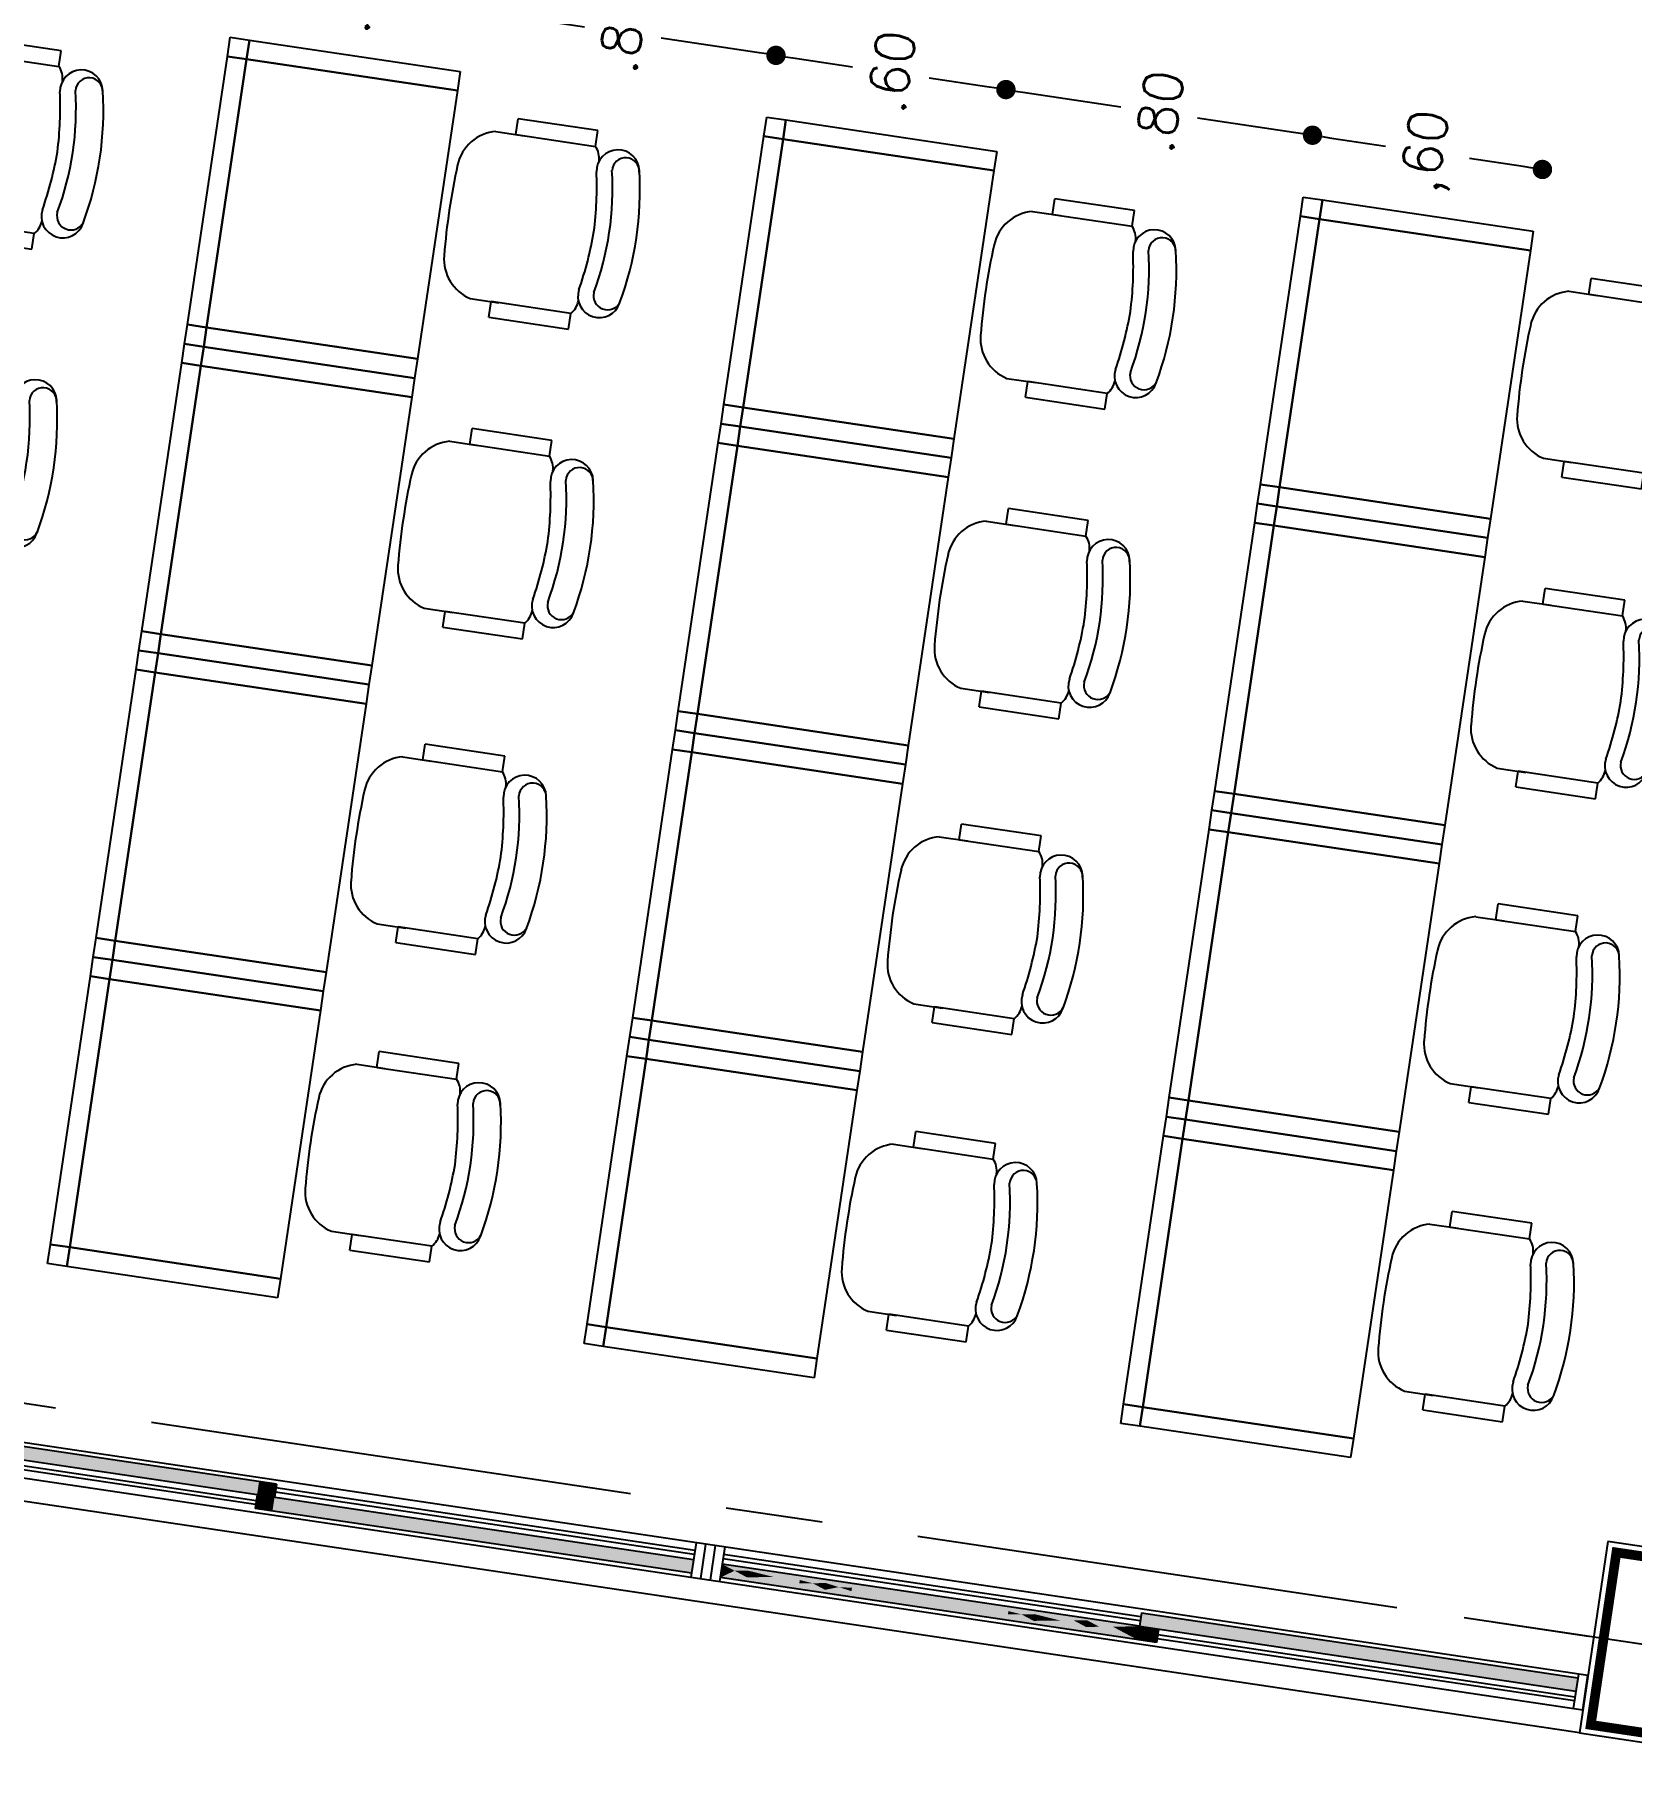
# Model space of a CAD drawing. Header units: millimetres. Extents: x 338 to 506, y 179 to 335.
# Drawn here: x 437.158 to 441.279, y 211.049 to 215.516 of the extents above; entities that cross this region are included whole.
import ezdxf

# ---------------------------------------------------------------- set-up
doc = ezdxf.new("R2010")
doc.units = ezdxf.units.MM
doc.linetypes.add('CENTER', pattern=[2, 1.25, -0.25, 0.25, -0.25])
doc.linetypes.add('DASHED2', pattern=[0.375, 0.25, -0.125])
for name, color, linetype in [('COLUMNAS', 252, 'Continuous'), ('CUBIERTA', 254, 'Continuous'), ('EJES-COLUMNAS', 3, 'CENTER'), ('EJES_DE_COLUMNA', 255, 'DASHED2'), ('MUROS', 32, 'Continuous'), ('PUPITRES', 8, 'Continuous'), ('REJAS', 151, 'Continuous')]:
    doc.layers.add(name, color=color, linetype=linetype)
doc.styles.add('NOTAS', font='simplex.shx')
doc.styles.get("Standard").update_dxf_attribs({"font": 'ARIALUNI.ttf'})
doc.dimstyles.new('ROMANS', dxfattribs={"dimtxt": 0.1, "dimasz": 0.05, "dimexe": 0.04, "dimexo": 0.5, "dimgap": 0.05, "dimtad": 1, "dimtih": 1, "dimtoh": 1, "dimdec": 4, "dimzin": 5, "dimdsep": 46, "dimtxsty": 'Standard', "dimsah": 1, "dimcen": 0.05, "dimse1": 1, "dimse2": 1, "dimclrd": 7, "dimclre": 7, "dimclrt": 7, "dimadec": 0, "dimazin": 0, "dimtfac": 1, "dimtdec": 4, "dimtix": 1, "dimtmove": 2, "dimatfit": 3, "dimfxl": 1, "dimtolj": 1, "dimarcsym": 0})

# ---------------------------------------------------------------- blocks, each defined once
blk = doc.blocks.new('*U118')
at = {"layer": 'REJAS', "color": 18, "linetype": 'Continuous', "extrusion": (0, 0, -1)}
for points in [[(-2929.0102, 1931.4635), (-2928.9927, 1930.9191), (-2928.9927, 1932.0078)], [(-2929.0042, 1931.9908), (-2928.9927, 1932.0078), (-2929.012, 1931.9965)], [(-2928.9927, 1932.0078), (-2929.0102, 1932.0078), (-2929.012, 1931.9965)], [(-2929.0157, 1931.9738), (-2929.0036, 1931.9398), (-2928.9927, 1932.0078)], [(-2929.0146, 1931.8717), (-2929.0014, 1931.7356), (-2928.9927, 1932.0078)], [(-2929.0157, 1931.9738), (-2929.0042, 1931.9908), (-2929.012, 1931.9965)], [(-2929.0102, 1931.4635), (-2929.0277, 1932.0078), (-2929.0277, 1930.9191)], [(-2929.0102, 1932.0078), (-2929.0277, 1932.0078), (-2929.012, 1931.9965)], [(-2929.0277, 1932.0078), (-2929.0217, 1931.9908), (-2929.012, 1931.9965)], [(-2929.012, 1931.9965), (-2929.0217, 1931.9908), (-2929.0157, 1931.9738)], [(-2929.0146, 1931.8717), (-2929.0277, 1932.0078), (-2929.0189, 1931.7356)], [(-2929.0157, 1931.9738), (-2929.0277, 1932.0078), (-2929.0211, 1931.9398)], [(-2929.0036, 1931.9398), (-2929.0066, 1931.9483), (-2929.0115, 1931.9455)], [(-2929.0115, 1931.9455), (-2929.0124, 1931.9398), (-2929.0036, 1931.9398)], [(-2929.0091, 1931.9058), (-2929.0036, 1931.9398), (-2929.0151, 1931.9228)], [(-2929.0124, 1931.9398), (-2929.0133, 1931.9341), (-2929.0036, 1931.9398)], [(-2929.0036, 1931.9398), (-2929.0133, 1931.9341), (-2929.0094, 1931.9313)], [(-2929.0066, 1931.9483), (-2929.0097, 1931.9568), (-2929.0115, 1931.9455)], [(-2929.0097, 1931.9568), (-2929.0157, 1931.9738), (-2929.0211, 1931.9398)], [(-2929.0097, 1931.9568), (-2929.0154, 1931.9483), (-2929.0115, 1931.9455)], [(-2929.0154, 1931.9483), (-2929.0211, 1931.9398), (-2929.0115, 1931.9455)], [(-2929.0211, 1931.9398), (-2929.0124, 1931.9398), (-2929.0115, 1931.9455)], [(-2929.0211, 1931.9398), (-2929.0133, 1931.9341), (-2929.0124, 1931.9398)], [(-2929.0181, 1931.9313), (-2929.0133, 1931.9341), (-2929.0211, 1931.9398)], [(-2929.0151, 1931.9228), (-2929.0211, 1931.9398), (-2929.0179, 1931.9058)], [(-2929.0091, 1931.9058), (-2929.0151, 1931.9228), (-2929.0179, 1931.9058)], [(-2929.0179, 1931.9058), (-2929.0146, 1931.8717), (-2929.0091, 1931.9058)], [(-2929.0133, 1931.9341), (-2929.0151, 1931.9228), (-2929.0094, 1931.9313)], [(-2929.0151, 1931.9228), (-2929.0133, 1931.9341), (-2929.0181, 1931.9313)], [(-2929.0146, 1931.8717), (-2929.0168, 1931.8037), (-2929.008, 1931.8037)], [(-2929.008, 1931.8037), (-2929.0135, 1931.7697), (-2929.0014, 1931.7356)], [(-2929.0105, 1931.7612), (-2929.0133, 1931.7527), (-2929.0075, 1931.7527)], [(-2929.008, 1931.8037), (-2929.0168, 1931.8037), (-2929.0135, 1931.7697)], [(-2929.0135, 1931.7697), (-2929.0133, 1931.7527), (-2929.0105, 1931.7612)], [(-2929.0133, 1931.7527), (-2929.0135, 1931.7697), (-2929.0162, 1931.7527)], [(-2929.0135, 1931.7697), (-2929.0168, 1931.8037), (-2929.0189, 1931.7356)], [(-2929.0045, 1931.7442), (-2929.0093, 1931.7413), (-2929.0014, 1931.7356)], [(-2929.0014, 1931.7356), (-2929.0093, 1931.7413), (-2929.0102, 1931.7356)], [(-2929.008, 1931.6676), (-2929.0014, 1931.7356), (-2929.0135, 1931.7016)], [(-2929.0102, 1931.7356), (-2929.0093, 1931.73), (-2929.0014, 1931.7356)], [(-2929.0014, 1931.7356), (-2929.0093, 1931.73), (-2929.0045, 1931.7271)], [(-2929.0146, 1931.5996), (-2929.0102, 1931.4635), (-2929.0014, 1931.7356)], [(-2929.0075, 1931.7527), (-2929.0093, 1931.7413), (-2929.0045, 1931.7442)], [(-2929.0093, 1931.73), (-2929.0075, 1931.7186), (-2929.0045, 1931.7271)], [(-2929.0075, 1931.7527), (-2929.0133, 1931.7527), (-2929.0132, 1931.7442)], [(-2929.0093, 1931.7413), (-2929.0075, 1931.7527), (-2929.0132, 1931.7442)], [(-2929.0075, 1931.7186), (-2929.0093, 1931.73), (-2929.0132, 1931.7271)], [(-2929.0133, 1931.7186), (-2929.0075, 1931.7186), (-2929.0132, 1931.7271)], [(-2929.0075, 1931.7186), (-2929.0133, 1931.7186), (-2929.0105, 1931.7101)], [(-2929.0141, 1931.7385), (-2929.0093, 1931.7413), (-2929.0132, 1931.7442)], [(-2929.0141, 1931.7385), (-2929.0102, 1931.7356), (-2929.0093, 1931.7413)], [(-2929.0141, 1931.7328), (-2929.0093, 1931.73), (-2929.0102, 1931.7356)], [(-2929.0141, 1931.7328), (-2929.0132, 1931.7271), (-2929.0093, 1931.73)], [(-2929.0189, 1931.7356), (-2929.0102, 1931.7356), (-2929.0141, 1931.7385)], [(-2929.0141, 1931.7328), (-2929.0102, 1931.7356), (-2929.0189, 1931.7356)], [(-2929.0105, 1931.7101), (-2929.0133, 1931.7186), (-2929.0135, 1931.7016)], [(-2929.0132, 1931.7442), (-2929.0133, 1931.7527), (-2929.0189, 1931.7356)], [(-2929.0141, 1931.7385), (-2929.0132, 1931.7442), (-2929.0189, 1931.7356)], [(-2929.0189, 1931.7356), (-2929.0132, 1931.7271), (-2929.0141, 1931.7328)], [(-2929.0189, 1931.7356), (-2929.0133, 1931.7186), (-2929.0132, 1931.7271)], [(-2929.0189, 1931.7356), (-2929.0133, 1931.7527), (-2929.0162, 1931.7527)], [(-2929.0162, 1931.7186), (-2929.0133, 1931.7186), (-2929.0189, 1931.7356)], [(-2929.0135, 1931.7016), (-2929.0133, 1931.7186), (-2929.0162, 1931.7186)], [(-2929.0135, 1931.7016), (-2929.0189, 1931.7356), (-2929.0168, 1931.6676)], [(-2929.008, 1931.6676), (-2929.0135, 1931.7016), (-2929.0168, 1931.6676)], [(-2929.0168, 1931.6676), (-2929.0146, 1931.5996), (-2929.008, 1931.6676)], [(-2929.0146, 1931.3274), (-2929.0014, 1931.1913), (-2929.0102, 1931.4635)], [(-2929.0168, 1931.2593), (-2929.008, 1931.2593), (-2929.0146, 1931.3274)], [(-2929.0135, 1931.2253), (-2929.0014, 1931.1913), (-2929.008, 1931.2593)], [(-2929.008, 1931.2593), (-2929.0168, 1931.2593), (-2929.0135, 1931.2253)], [(-2929.0135, 1931.2253), (-2929.0133, 1931.2083), (-2929.0105, 1931.2168)], [(-2929.0133, 1931.2083), (-2929.0135, 1931.2253), (-2929.0162, 1931.2083)], [(-2929.0135, 1931.2253), (-2929.0168, 1931.2593), (-2929.0189, 1931.1913)], [(-2929.0058, 1931.0552), (-2928.9927, 1930.9191), (-2929.0014, 1931.1913)], [(-2929.0045, 1931.1998), (-2929.0093, 1931.1969), (-2929.0014, 1931.1913)], [(-2929.0014, 1931.1913), (-2929.0093, 1931.1969), (-2929.0102, 1931.1913)], [(-2929.0069, 1931.1572), (-2929.0014, 1931.1913), (-2929.0129, 1931.1743)], [(-2929.0102, 1931.1913), (-2929.0111, 1931.1856), (-2929.0014, 1931.1913)], [(-2929.0014, 1931.1913), (-2929.0111, 1931.1856), (-2929.0072, 1931.1828)], [(-2929.0124, 1931.1232), (-2929.0058, 1931.0552), (-2929.0014, 1931.1913)], [(-2929.0075, 1931.2083), (-2929.0093, 1931.1969), (-2929.0045, 1931.1998)], [(-2929.0111, 1931.1856), (-2929.0129, 1931.1743), (-2929.0072, 1931.1828)], [(-2929.0105, 1931.2168), (-2929.0133, 1931.2083), (-2929.0075, 1931.2083)], [(-2929.0075, 1931.2083), (-2929.0133, 1931.2083), (-2929.0132, 1931.1998)], [(-2929.0093, 1931.1969), (-2929.0075, 1931.2083), (-2929.0132, 1931.1998)], [(-2929.0141, 1931.1941), (-2929.0093, 1931.1969), (-2929.0132, 1931.1998)], [(-2929.0141, 1931.1941), (-2929.0102, 1931.1913), (-2929.0093, 1931.1969)], [(-2929.0189, 1931.1913), (-2929.0102, 1931.1913), (-2929.0141, 1931.1941)], [(-2929.0189, 1931.1913), (-2929.0111, 1931.1856), (-2929.0102, 1931.1913)], [(-2929.0159, 1931.1828), (-2929.0111, 1931.1856), (-2929.0189, 1931.1913)], [(-2929.0129, 1931.1743), (-2929.0111, 1931.1856), (-2929.0159, 1931.1828)], [(-2929.0189, 1931.1913), (-2929.0233, 1931.0552), (-2929.0124, 1931.1232)], [(-2929.0129, 1931.1743), (-2929.0189, 1931.1913), (-2929.0157, 1931.1572)], [(-2929.0132, 1931.1998), (-2929.0133, 1931.2083), (-2929.0189, 1931.1913)], [(-2929.0141, 1931.1941), (-2929.0132, 1931.1998), (-2929.0189, 1931.1913)], [(-2929.0189, 1931.1913), (-2929.0133, 1931.2083), (-2929.0162, 1931.2083)], [(-2929.0069, 1931.1572), (-2929.0129, 1931.1743), (-2929.0157, 1931.1572)], [(-2929.0157, 1931.1572), (-2929.0124, 1931.1232), (-2929.0069, 1931.1572)], [(-2929.0124, 1931.1232), (-2929.0179, 1931.0892), (-2929.0058, 1931.0552)], [(-2929.0168, 1930.9871), (-2928.9927, 1930.9191), (-2929.0058, 1931.0552)], [(-2929.0058, 1931.0552), (-2929.0088, 1931.0637), (-2929.0137, 1931.0609)], [(-2929.0146, 1931.0552), (-2929.0058, 1931.0552), (-2929.0137, 1931.0609)], [(-2929.0113, 1931.0212), (-2929.0058, 1931.0552), (-2929.0173, 1931.0382)], [(-2929.0116, 1931.0467), (-2929.0058, 1931.0552), (-2929.0155, 1931.0495)], [(-2929.0058, 1931.0552), (-2929.0146, 1931.0552), (-2929.0155, 1931.0495)], [(-2929.0137, 1931.0609), (-2929.0088, 1931.0637), (-2929.0118, 1931.0722)], [(-2929.0113, 1931.0212), (-2929.0233, 1931.0552), (-2929.0168, 1930.9871)], [(-2929.0173, 1931.0382), (-2929.0116, 1931.0467), (-2929.0155, 1931.0495)], [(-2929.0118, 1931.0722), (-2929.0179, 1931.0892), (-2929.0233, 1931.0552)], [(-2929.0118, 1931.0722), (-2929.0176, 1931.0637), (-2929.0137, 1931.0609)], [(-2929.0176, 1931.0637), (-2929.0233, 1931.0552), (-2929.0137, 1931.0609)], [(-2929.0233, 1931.0552), (-2929.0146, 1931.0552), (-2929.0137, 1931.0609)], [(-2929.0146, 1931.0552), (-2929.0233, 1931.0552), (-2929.0155, 1931.0495)], [(-2929.0233, 1931.0552), (-2929.0203, 1931.0467), (-2929.0155, 1931.0495)], [(-2929.0155, 1931.0495), (-2929.0203, 1931.0467), (-2929.0173, 1931.0382)], [(-2929.0168, 1930.9871), (-2929.0233, 1931.0552), (-2929.0277, 1930.9191)], [(-2929.0107, 1930.9701), (-2929.0164, 1930.9531), (-2929.0047, 1930.9531)], [(-2929.0168, 1930.9871), (-2929.0164, 1930.9531), (-2929.0107, 1930.9701)], [(-2929.0164, 1930.9531), (-2929.0168, 1930.9871), (-2929.0222, 1930.9531)], [(-2928.9987, 1930.9361), (-2929.0084, 1930.9304), (-2928.9927, 1930.9191)], [(-2928.9927, 1930.9191), (-2929.0084, 1930.9304), (-2929.0102, 1930.9191)], [(-2929.0102, 1930.8941), (-2928.9927, 1930.8691), (-2928.9927, 1930.9191)], [(-2929.0014, 1930.9066), (-2928.9927, 1930.9191), (-2929.0102, 1930.9108)], [(-2928.9927, 1930.9191), (-2929.0102, 1930.9191), (-2929.0102, 1930.9108)], [(-2929.0047, 1930.9531), (-2929.0084, 1930.9304), (-2928.9987, 1930.9361)], [(-2929.0047, 1930.9531), (-2929.0164, 1930.9531), (-2929.0162, 1930.9361)], [(-2929.0084, 1930.9304), (-2929.0047, 1930.9531), (-2929.0162, 1930.9361)], [(-2929.018, 1930.9248), (-2929.0084, 1930.9304), (-2929.0162, 1930.9361)], [(-2929.018, 1930.9248), (-2929.0102, 1930.9191), (-2929.0084, 1930.9304)], [(-2929.0277, 1930.9191), (-2929.0102, 1930.9191), (-2929.018, 1930.9248)], [(-2929.0102, 1930.8941), (-2929.0277, 1930.9191), (-2929.0277, 1930.8691)], [(-2929.0277, 1930.9191), (-2929.0189, 1930.9149), (-2929.0102, 1930.9191)], [(-2929.0189, 1930.9149), (-2929.0102, 1930.9108), (-2929.0102, 1930.9191)], [(-2929.0277, 1930.9191), (-2929.0189, 1930.9066), (-2929.0102, 1930.9108)], [(-2929.0162, 1930.9361), (-2929.0164, 1930.9531), (-2929.0277, 1930.9191)], [(-2929.018, 1930.9248), (-2929.0162, 1930.9361), (-2929.0277, 1930.9191)], [(-2929.0277, 1930.9191), (-2929.0164, 1930.9531), (-2929.0222, 1930.9531)], [(-2929.0277, 1930.9191), (-2929.0627, 1929.7803), (-2929.0277, 1929.7803)], [(-2929.0277, 1930.9191), (-2929.0627, 1930.9191), (-2929.0627, 1929.7803)], [(-2929.0014, 1930.8816), (-2929.0102, 1930.8774), (-2928.9927, 1930.8691)], [(-2928.9927, 1930.8691), (-2929.0102, 1930.8774), (-2929.0102, 1930.8691)], [(-2929.0102, 1930.8941), (-2929.0014, 1930.9066), (-2929.0102, 1930.9108)], [(-2929.0102, 1930.8941), (-2929.0102, 1930.8774), (-2929.0014, 1930.8816)], [(-2929.0102, 1930.9108), (-2929.0189, 1930.9066), (-2929.0102, 1930.8941)], [(-2929.0102, 1930.8774), (-2929.0102, 1930.8941), (-2929.0189, 1930.8816)], [(-2929.0277, 1930.8691), (-2929.0102, 1930.8774), (-2929.0189, 1930.8816)], [(-2929.0189, 1930.8733), (-2929.0102, 1930.8691), (-2929.0102, 1930.8774)], [(-2929.0277, 1930.8691), (-2929.0102, 1930.8691), (-2929.0189, 1930.8733)]]:
    blk.add_solid(points, dxfattribs=at)
blk = doc.blocks.new('*U119')
at = {"layer": 'REJAS', "color": 18, "linetype": 'Continuous', "extrusion": (0, 0, -1)}
for points in [[(-2929.0277, 1934.3103), (-2929.0627, 1933.2216), (-2929.0277, 1933.2216)], [(-2929.0277, 1934.3103), (-2929.0627, 1934.3103), (-2929.0627, 1933.2216)], [(-2928.9927, 1933.2216), (-2929.0277, 1933.1761), (-2928.9927, 1933.1761)], [(-2928.9927, 1933.2216), (-2929.0277, 1933.2216), (-2929.0277, 1933.1761)], [(-2929.0277, 1933.2216), (-2929.0627, 1933.1761), (-2929.0277, 1933.1761)], [(-2929.0277, 1933.2216), (-2929.0627, 1933.2216), (-2929.0627, 1933.1761)], [(-2928.9927, 1933.1761), (-2929.0277, 1932.0828), (-2928.9927, 1932.0828)], [(-2928.9927, 1933.1761), (-2929.0277, 1933.1761), (-2929.0277, 1932.0828)]]:
    blk.add_solid(points, dxfattribs=at)
blk = doc.blocks.new('LATERAL_IZQUIERDA')
at = {"layer": 'REJAS', "color": 30}
blk.add_line((2928.9227, 1929.7553), (2928.9227, 1934.3353), dxfattribs=at)
at = {"layer": 'REJAS', "color": 18}
for p, q in [((2928.9827, 1934.3353), (2928.9827, 1929.7553)), ((2929.0027, 1933.2216), (2929.0027, 1934.3103)), ((2929.0127, 1933.2216), (2929.0127, 1934.3103)), ((2929.0277, 1933.2216), (2929.0277, 1934.3103)), ((2929.0627, 1933.1761), (2929.0627, 1934.3103)), ((2929.0727, 1929.7553), (2929.0727, 1934.3353)), ((2929.0277, 1933.2216), (2928.9927, 1933.2216)), ((2928.9927, 1932.0828), (2928.9927, 1933.2216)), ((2929.0277, 1932.0828), (2929.0277, 1933.2216)), ((2929.0627, 1933.1761), (2929.0277, 1933.1761)), ((2929.0427, 1933.1761), (2929.0427, 1932.0828)), ((2929.0527, 1932.0828), (2929.0527, 1933.1761)), ((2929.0727, 1932.0828), (2928.9827, 1932.0828)), ((2929.0727, 1932.0578), (2928.9827, 1932.0578)), ((2929.0727, 1932.0328), (2928.9827, 1932.0328)), ((2929.0727, 1932.0078), (2928.9827, 1932.0078)), ((2928.9927, 1930.8691), (2928.9927, 1932.0078)), ((2929.0277, 1930.9191), (2929.0277, 1932.0078)), ((2929.0427, 1932.0078), (2929.0427, 1930.9191)), ((2929.0527, 1930.9191), (2929.0527, 1932.0078)), ((2929.0627, 1930.9191), (2929.0277, 1930.9191)), ((2929.0277, 1930.9191), (2929.0277, 1929.7803)), ((2929.0627, 1930.9191), (2929.0627, 1929.7803)), ((2929.0277, 1930.8691), (2928.9927, 1930.8691)), ((2929.0027, 1929.7803), (2929.0027, 1930.8691)), ((2929.0127, 1929.7803), (2929.0127, 1930.8691)), ((2929.0727, 1929.7803), (2928.9827, 1929.7803)), ((2928.9827, 1929.7553), (2929.0727, 1929.7553))]:
    blk.add_line(p, q, dxfattribs=at)
at = {"layer": 'REJAS', "color": 18, "linetype": 'Continuous'}
for name in ['*U119', '*U118']:
    blk.add_blockref(name, (0, 0), dxfattribs=at)
blk = doc.blocks.new('_DOT')
at = {"color": 0, "linetype": 'ByBlock'}
blk.add_line((-0.5, 0), (-1, 0), dxfattribs=at)
at = {"color": 0, "linetype": 'ByBlock', "const_width": 0.5}
blk.add_lwpolyline([(-0.25, 0, 1), (0.25, 0, 1)], format="xyb", close=True, dxfattribs=at)
blk = doc.blocks.new('*U149')
at = {"color": 7, "style": 'NOTAS'}
blk.add_text('.60', height=0.1, dxfattribs=at).set_placement((2880.9612, 1963.0566))
blk = doc.blocks.new('*D148')
at = {"color": 7, "transparency": 16777216}
for p, q in [((2881.066, 1963.3566), (2881.066, 1963.2066)), ((2881.066, 1962.8566), (2881.066, 1963.0066))]:
    blk.add_line(p, q, dxfattribs=at)
at = {"layer": 'DEFPOINTS', "color": 0, "transparency": 16777216}
for p in [(2880.9048, 1963.4066), (2881.066, 1963.4066), (2880.9048, 1962.8066)]:
    blk.add_point(p, dxfattribs=at)
at = {"color": 7, "transparency": 16777216, "xscale": 0.05, "yscale": 0.05, "zscale": 0.05}
for p, rotation in [((2881.066, 1963.4066), 90), ((2881.066, 1962.8066), 270)]:
    blk.add_blockref('_DOT', p, dxfattribs=dict(at, rotation=rotation))
at = {"transparency": 16777216}
blk.add_blockref('*U149', (0, 0), dxfattribs=at)
blk = doc.blocks.new('*U151')
at = {"color": 7, "style": 'NOTAS'}
blk.add_text('.80', height=0.1, dxfattribs=at).set_placement((2880.9612, 1962.3566))
blk = doc.blocks.new('*D150')
at = {"color": 7, "transparency": 16777216}
for p, q in [((2881.066, 1962.7566), (2881.066, 1962.5066)), ((2881.066, 1962.0566), (2881.066, 1962.3066))]:
    blk.add_line(p, q, dxfattribs=at)
at = {"layer": 'DEFPOINTS', "color": 0, "transparency": 16777216}
for p in [(2880.9048, 1962.8066), (2880.9048, 1962.0066), (2881.066, 1962.0066)]:
    blk.add_point(p, dxfattribs=at)
at = {"color": 7, "transparency": 16777216, "xscale": 0.05, "yscale": 0.05, "zscale": 0.05}
for p, rotation in [((2881.066, 1962.8066), 90), ((2881.066, 1962.0066), 270)]:
    blk.add_blockref('_DOT', p, dxfattribs=dict(at, rotation=rotation))
at = {"transparency": 16777216}
blk.add_blockref('*U151', (0, 0), dxfattribs=at)
blk = doc.blocks.new('SILLA-AULA')
at = {"layer": 'PUPITRES'}
for p, q in [((-0.3089, 0.1635), (-0.3089, 0.0888)), ((0.1271, 0.1618), (0.1271, 0.0881)), ((-0.3498, 0.1091), (-0.3498, -0.0987)), ((-0.3498, 0.1091), (-0.3089, 0.1091)), ((-0.3089, -0.0987), (-0.3089, 0.1091)), ((0.1269, 0.1096), (0.168, 0.1096)), ((0.1271, 0.1088), (0.1271, -0.0982)), ((0.168, -0.0982), (0.168, 0.1096)), ((-0.3498, -0.0987), (-0.3089, -0.0987)), ((0.1271, -0.0982), (0.168, -0.0982))]:
    blk.add_line(p, q, dxfattribs=at)
for centre, radius, start, end in [((-0.2016, 0.1365), 0.1106, 94.0766, 165.8334), ((-0.0911, -1.4149), 1.6658, 85.9234, 94.0766), ((0.0195, 0.1365), 0.1106, 13.2566, 85.9234), ((-0.2542, -0.1649), 0.0553, 80.2478, 260.1012), ((-0.2715, -0.0584), 0.0549, 227.1618, 267.5717), ((-0.0727, 0.7859), 0.9127, 259.1286, 268.8433), ((-0.1095, 0.7859), 0.9127, 271.1567, 280.8714), ((0.072, -0.1649), 0.0553, 279.8988, 99.7522), ((0.0898, -0.0579), 0.0549, 270.7226, 312.8382), ((-0.2498, -0.1856), 0.0362, 85.0872, 250.3213), ((-0.0876, 0.6001), 0.7663, 258.0112, 281.9888), ((0.0746, -0.1846), 0.0352, 274.9128, 94.9128), ((-0.0911, 0.5988), 0.8362, 258.0899, 281.9101)]:
    blk.add_arc(centre, radius, start, end, dxfattribs=at)
blk = doc.blocks.new('*U341')
at = {"layer": 'MUROS', "color": 7, "style": 'NOTAS'}
blk.add_text(',60', height=0.1, dxfattribs=at).set_placement((3.2717, 0.9483))
blk = doc.blocks.new('*D163')
at = {"layer": 'DEFPOINTS', "color": 0, "transparency": 16777216}
for p in [(3.2153, 1.2887), (3.3765, 1.2887), (3.2153, 0.6887)]:
    blk.add_point(p, dxfattribs=at)
at = {"layer": 'MUROS', "color": 7, "transparency": 16777216}
for p, q in [((3.3765, 1.2387), (3.3765, 1.0983)), ((3.3765, 0.7387), (3.3765, 0.8792))]:
    blk.add_line(p, q, dxfattribs=at)
at = {"transparency": 16777216}
blk.add_blockref('*U341', (0, 0), dxfattribs=at)
at = {"layer": 'MUROS', "color": 7, "transparency": 16777216, "xscale": 0.05, "yscale": 0.05, "zscale": 0.05}
for p, rotation in [((3.3765, 1.2887), 90), ((3.3765, 0.6887), 270)]:
    blk.add_blockref('_DOT', p, dxfattribs=dict(at, rotation=rotation))
blk = doc.blocks.new('EJES_ESTRUCTURALES')
at = {"layer": 'EJES_DE_COLUMNA', "color": 9, "linetype": 'CENTER'}
blk.add_line((667.62768, 131.2663), (667.62768, 199.7363), dxfattribs=at)
blk = doc.blocks.new('COLUMNAS')
at = {"layer": 'COLUMNAS', "color": 6}
blk.add_lwpolyline([(-610.4048, 168.586), (-610.9048, 168.586), (-610.9048, 168.086), (-610.4048, 168.086), (-610.4048, 168.586)], dxfattribs=at)
at = {"layer": 'COLUMNAS', "color": 6, "const_width": 0.025}
blk.add_lwpolyline([(-610.8798, 168.1101), (-610.4298, 168.1101), (-610.4298, 168.5601), (-610.8798, 168.5601)], close=True, dxfattribs=at)
at = {"layer": 'EJES-COLUMNAS'}
blk.add_line((-610.6548, 167.7238), (-610.6548, 168.9238), dxfattribs=at)
blk.add_line((-610.6548, 167.7238), (-610.6548, 168.9238), dxfattribs=at)
blk = doc.blocks.new('*U152')
at = {"layer": 'PUPITRES'}
for p, q in [((-3.3, -0.19972), (-3.3, -0.14972)), ((-3.3, -0.14972), (-3.25, -0.14972)), ((-3.25, -0.14972), (-3.25, -0.19972)), ((-3.25, -0.19972), (-3.25, -0.14972)), ((-3.25, -0.14972), (-2.55, -0.14972)), ((-2.55, -0.14972), (-2.55, -0.19972)), ((-2.55, -0.19972), (-2.55, -0.14972)), ((-2.55, -0.14972), (-2.5, -0.14972)), ((-2.5, -0.19972), (-2.5, -0.14972)), ((-2.5, -0.14972), (-2.45, -0.14972)), ((-2.5, -0.19972), (-2.5, -0.14972)), ((-2.5, -0.19972), (-2.5, -0.14972)), ((-2.5, -0.14972), (-2.5, -0.19972)), ((-2.45, -0.14972), (-2.45, -0.19972)), ((-2.45, -0.19972), (-2.45, -0.14972)), ((-2.45, -0.14972), (-1.75, -0.14972)), ((-1.75, -0.14972), (-1.75, -0.19972)), ((-1.75, -0.19972), (-1.75, -0.14972)), ((-1.75, -0.14972), (-1.7, -0.14972)), ((-1.7, -0.19972), (-1.7, -0.14972)), ((-1.7, -0.14972), (-1.65, -0.14972)), ((-1.7, -0.19972), (-1.7, -0.14972)), ((-1.7, -0.14972), (-1.7, -0.19972)), ((-1.65, -0.14972), (-1.65, -0.19972)), ((-1.65, -0.19972), (-1.65, -0.14972)), ((-1.65, -0.14972), (-0.95, -0.14972)), ((-0.95, -0.14972), (-0.95, -0.19972)), ((-0.95, -0.19972), (-0.95, -0.14972)), ((-0.95, -0.14972), (-0.9, -0.14972)), ((-0.9, -0.19972), (-0.9, -0.14972)), ((-0.9, -0.14972), (-0.85, -0.14972)), ((-0.9, -0.14972), (-0.9, -0.19972)), ((-0.85, -0.14972), (-0.85, -0.19972)), ((-0.85, -0.19972), (-0.85, -0.14972)), ((-0.85, -0.14972), (-0.15, -0.14972)), ((-0.15, -0.14972), (-0.1, -0.14972)), ((-0.15, -0.14972), (-0.15, -0.19972)), ((-0.15, -0.19972), (-0.15, -0.14972)), ((-0.15, -0.14972), (-0.1, -0.14972)), ((-0.1, -0.14972), (-0.1, -0.19972)), ((-3.3, -0.74972), (-3.3, -0.19972)), ((-3.3, -0.19972), (-3.25, -0.19972)), ((-3.25, -0.19972), (-3.3, -0.19972)), ((-3.25, -0.19972), (-3.25, -0.74972)), ((-2.55, -0.19972), (-3.25, -0.19972)), ((-3.25, -0.74972), (-3.25, -0.19972)), ((-3.25, -0.19972), (-2.55, -0.19972)), ((-2.55, -0.74972), (-2.55, -0.19972)), ((-2.55, -0.19972), (-2.5, -0.19972)), ((-2.5, -0.19972), (-2.55, -0.19972)), ((-2.55, -0.19972), (-2.55, -0.74972)), ((-2.5, -0.74972), (-2.5, -0.19972)), ((-2.5, -0.19972), (-2.45, -0.19972)), ((-2.45, -0.19972), (-2.5, -0.19972)), ((-2.5, -0.74972), (-2.5, -0.19972)), ((-2.5, -0.74972), (-2.5, -0.19972)), ((-2.5, -0.19972), (-2.5, -0.74972)), ((-2.45, -0.19972), (-2.45, -0.74972)), ((-1.75, -0.19972), (-2.45, -0.19972)), ((-2.45, -0.74972), (-2.45, -0.19972)), ((-2.45, -0.19972), (-1.75, -0.19972)), ((-1.75, -0.74972), (-1.75, -0.19972)), ((-1.75, -0.19972), (-1.7, -0.19972)), ((-1.7, -0.19972), (-1.75, -0.19972)), ((-1.75, -0.19972), (-1.75, -0.74972)), ((-1.7, -0.74972), (-1.7, -0.19972)), ((-1.7, -0.19972), (-1.65, -0.19972)), ((-1.65, -0.19972), (-1.7, -0.19972)), ((-1.7, -0.74972), (-1.7, -0.19972)), ((-1.7, -0.19972), (-1.7, -0.74972)), ((-1.65, -0.19972), (-1.65, -0.74972)), ((-0.95, -0.19972), (-1.65, -0.19972)), ((-1.65, -0.74972), (-1.65, -0.19972)), ((-1.65, -0.19972), (-0.95, -0.19972)), ((-0.95, -0.74972), (-0.95, -0.19972)), ((-0.95, -0.19972), (-0.9, -0.19972)), ((-0.9, -0.19972), (-0.95, -0.19972)), ((-0.95, -0.19972), (-0.95, -0.74972)), ((-0.9, -0.74972), (-0.9, -0.19972)), ((-0.9, -0.19972), (-0.85, -0.19972)), ((-0.85, -0.19972), (-0.9, -0.19972)), ((-0.9, -0.19972), (-0.9, -0.74972)), ((-0.85, -0.19972), (-0.85, -0.74972)), ((-0.15, -0.19972), (-0.85, -0.19972)), ((-0.85, -0.74972), (-0.85, -0.19972)), ((-0.85, -0.19972), (-0.15, -0.19972)), ((-0.15, -0.74972), (-0.15, -0.19972)), ((-0.15, -0.19972), (-0.1, -0.19972)), ((-0.1, -0.19972), (-0.15, -0.19972)), ((-0.15, -0.19972), (-0.15, -0.74972)), ((-0.1, -0.19972), (-0.1, -0.74972)), ((-3.25, -0.74972), (-3.3, -0.74972)), ((-2.55, -0.74972), (-3.25, -0.74972)), ((-2.5, -0.74972), (-2.55, -0.74972)), ((-2.45, -0.74972), (-2.5, -0.74972)), ((-1.75, -0.74972), (-2.45, -0.74972)), ((-1.7, -0.74972), (-1.75, -0.74972)), ((-1.65, -0.74972), (-1.7, -0.74972)), ((-0.95, -0.74972), (-1.65, -0.74972)), ((-0.9, -0.74972), (-0.95, -0.74972)), ((-0.85, -0.74972), (-0.9, -0.74972)), ((-0.15, -0.74972), (-0.85, -0.74972)), ((-0.1, -0.74972), (-0.15, -0.74972))]:
    blk.add_line(p, q, dxfattribs=at)
at = {"layer": 'MUROS'}
for p in [(-2.80086, -1.02539), (-1.99861, -1.02539), (-1.17515, -1.02539), (-0.36679, -1.02539)]:
    blk.add_blockref('SILLA-AULA', p, dxfattribs=at)
for base, p2, picture, middle in [((0.06121, 1.25028), (-0.1, 1.25028), '*D148', (0.06121, 0.95028)), ((0.06121, -0.14972), (-0.1, -0.14972), '*D150', (0.06121, 0.25028))]:
    dim = blk.add_linear_dim(base=base, p1=(-0.1, 0.65028), p2=p2, angle=90, dimstyle='ROMANS')
    dim.commit()
    dim.dimension.update_dxf_attribs({"geometry": picture, "text_midpoint": middle, "insert": (-2881.00479, -1962.15633)})
blk = doc.blocks.new('*U153')
at = {"layer": 'MUROS', "color": 0, "linetype": 'ByBlock'}
for p in [(0, 0), (0, -1.4), (0, -2.8), (0, -4.2)]:
    blk.add_blockref('*U152', p, dxfattribs=at)
blk = doc.blocks.new('*U154')
at = {"layer": 'MUROS'}
blk.add_blockref('*U153', (3.31529, 5.63845), dxfattribs=at)
dim = blk.add_linear_dim(base=(3.37651, 1.28873), p1=(3.21529, 0.68873), p2=(3.21529, 1.28873), angle=90, dimstyle='ROMANS', dxfattribs=at)
dim.commit()
dim.dimension.update_dxf_attribs({"geometry": '*D163', "text_midpoint": (3.37651, 0.98873)})
blk = doc.blocks.new('A$C7152A42C')
at = {"color": 4}
blk.add_blockref('LATERAL_IZQUIERDA', (-2892.7659, -1880.28762), dxfattribs=at)
at = {"layer": 'CUBIERTA'}
blk.add_blockref('COLUMNAS', (647.06158, -119.11823), dxfattribs=at)
at = {"layer": 'EJES_DE_COLUMNA'}
blk.add_blockref('EJES_ESTRUCTURALES', (-631.22088, -95.28525), dxfattribs=at)
at = {"layer": 'MUROS'}
blk.add_blockref('*U154', (36.75745, 49.46772), dxfattribs=at)

msp = doc.modelspace()

# ---------------------------------------------------------------- block references
at = {"layer": 'MUROS', "color": 32, "rotation": 81.53046525965426}
msp.add_blockref('A$C7152A42C', (484.7482, 168.0844), dxfattribs=at)

doc.saveas('drawing.dxf')
